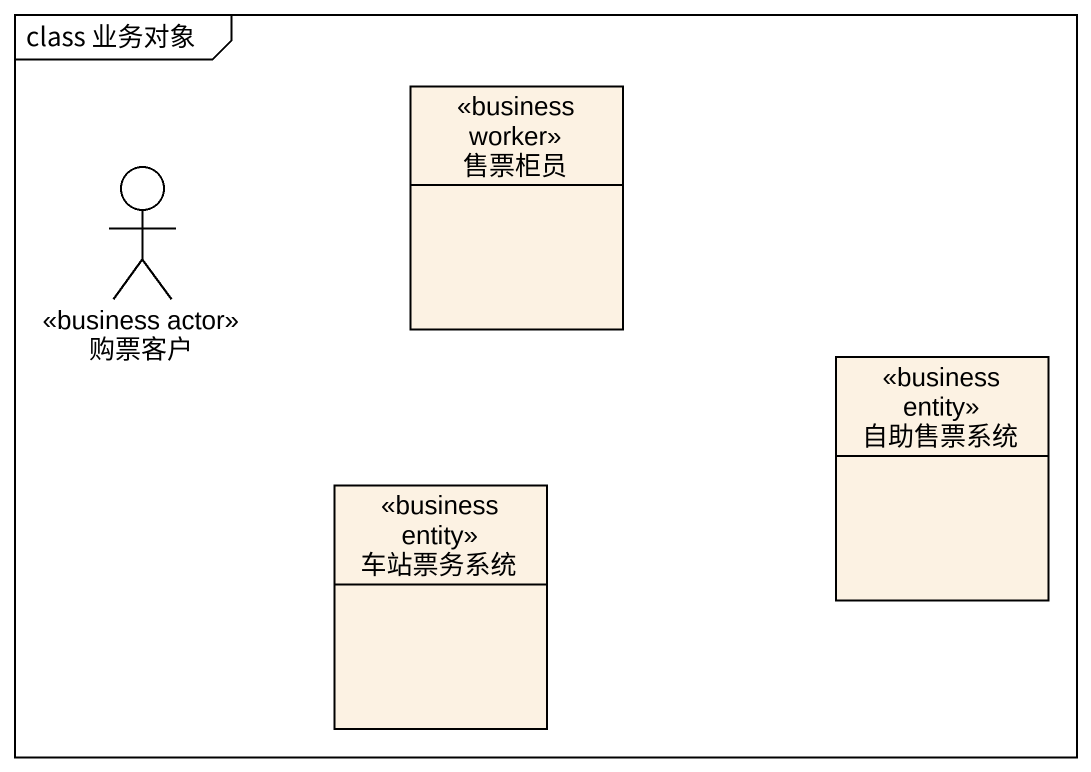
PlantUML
@startuml
mainframe class 业务对象
allowmixing
hide circle
hide empty members
actor 购票客户 <<business actor>>
class 售票柜员 <<business worker>>
class 自助售票系统 <<business entity>>
class 车站票务系统 <<business entity>>
@enduml
